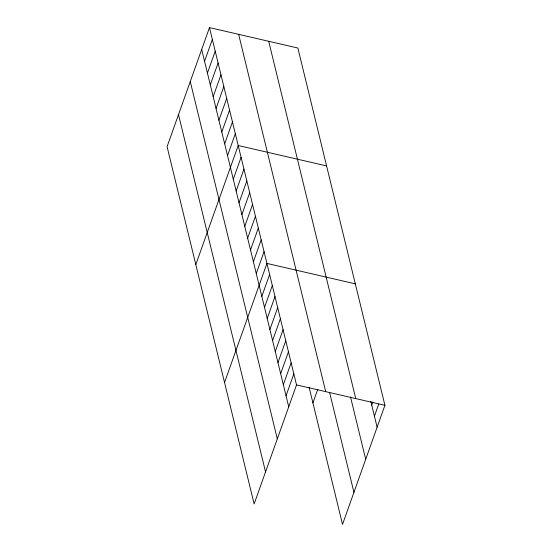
<?xml version="1.0" encoding="UTF-8"?>
<svg xmlns="http://www.w3.org/2000/svg" width="552" height="552" viewBox="0 0 552 552"><rect width="100%" height="100%" fill="white"/><g stroke="black" fill="none" stroke-linecap="round" stroke-linejoin="round"><path stroke-width="0.83" d="M209.477 27.6L167.083 146.673L254.134 503.976L296.527 384.91L209.477 27.6L297.866 48.024L384.916 405.327L342.523 524.4L309.092 387.193M204.557 61.293L212.354 39.392M207.428 73.078L215.225 51.184M210.298 84.87L218.095 62.976M213.175 96.662L220.972 74.761M216.046 108.454L223.843 86.554M218.916 120.246L226.713 98.346M221.794 132.038L229.591 110.138M224.664 143.83L232.461 121.93M227.534 155.623L235.331 133.722M195.808 264.58L238.209 145.514L326.598 165.931M233.282 179.2L241.079 157.306M236.152 190.992L243.95 169.091M239.03 202.784L246.827 180.883M241.9 214.576L249.697 192.676M244.771 226.368L252.568 204.468M247.648 238.16L255.445 216.26M250.518 249.946L258.315 228.052M253.389 261.738L261.186 239.844M256.266 273.53L264.063 251.629M224.533 382.495L266.933 263.421L355.322 283.845M261.827 296.369L269.624 274.468M264.518 307.409L272.315 285.508M267.209 318.456L275.006 296.555M269.9 329.496L277.697 307.602M272.591 340.543L280.388 318.642M275.282 351.589L283.079 329.689M277.966 362.629L285.77 340.729M280.657 373.676L288.461 351.776M283.348 384.716L291.152 362.823M286.039 395.763L293.837 373.863M312.922 402.919L317.773 389.284M371.737 405.14L372.897 401.897M374.428 416.187L378.762 404.016M296.527 384.91L384.916 405.327M370.778 401.194L377.119 427.227M268.7 41.283L355.75 398.592M350.52 396.978L365.7 459.298M329.723 392.934L353.935 492.336M238.65 34.341L325.701 391.644M201.68 49.501L288.73 406.81M190.261 81.565L277.311 438.874M178.496 114.602L265.546 471.912"/></g></svg>
